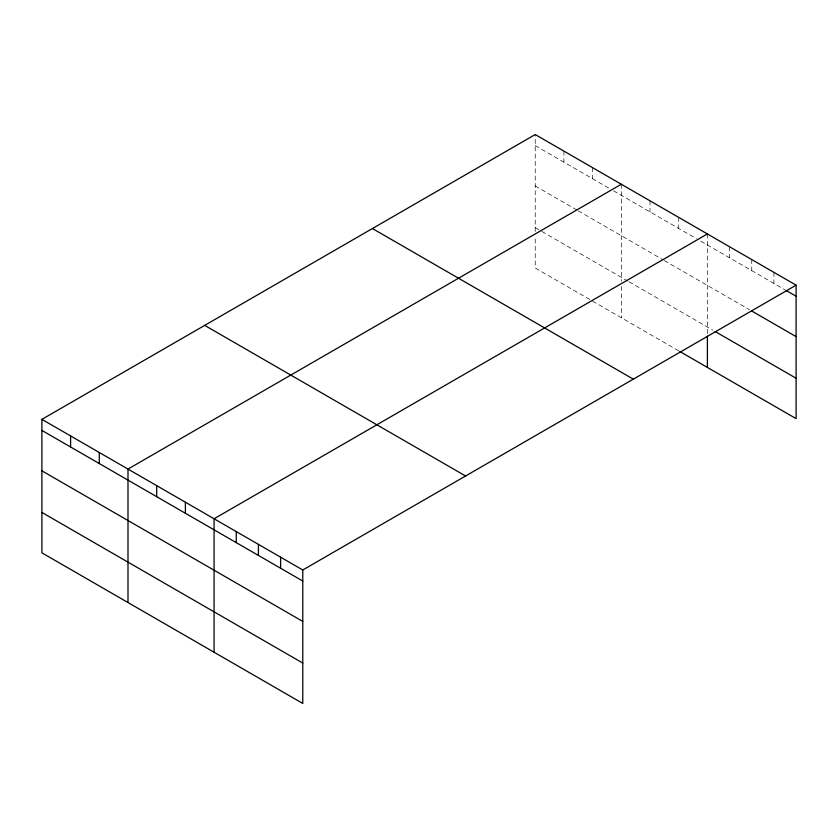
<?xml version="1.0" encoding="UTF-8"?>
<svg xmlns="http://www.w3.org/2000/svg" width="838" height="838" viewBox="0 0 838 838"><rect width="100%" height="100%" fill="white"/><g stroke="black" fill="none" stroke-linecap="round" stroke-linejoin="round"><path stroke-width="0.63" stroke-dasharray="4.19 3.14" d="M535.22 231.529L535.22 134.551M535.22 145.603L609.163 188.299M613.584 190.844L696.368 238.631M700.778 241.187L785.017 289.822M535.22 185.994L577.162 210.212M578.262 210.851L663.256 259.916M664.356 260.555L749.528 309.735M535.22 227.622L540.74 230.806M541.84 231.445L627.934 281.149M629.034 281.788L712.939 330.224M678.707 350.86L535.22 268.013L535.22 236.745M773.924 272.36L773.924 283.412M751.749 259.56L751.749 270.611M729.573 246.76L729.573 257.811M707.398 233.959L707.398 333.545M678.707 217.388L678.707 228.439M650.005 200.816L650.005 211.867M621.314 184.255L621.314 281.233M621.314 286.449L621.314 317.728M592.613 167.684L592.613 178.735M563.911 151.112L563.911 162.163"/><path stroke-width="1.26" d="M796.1 285.171L535.22 134.551L41.9 419.367L41.9 552.829L302.78 703.449L302.78 569.987L796.1 285.171L796.1 418.633L679.807 351.499M621.314 184.255L127.994 469.071L127.994 602.532M707.398 233.959L214.078 518.774L214.078 652.236M786.117 290.461L796.1 296.223M751.749 311.013L796.1 336.614M715.16 331.513L796.1 378.242M372.428 228.533L633.308 379.153M204.692 325.374L465.572 475.994M41.9 419.367L302.78 569.987M41.9 430.418L302.78 581.038M41.9 470.809L302.78 621.429M41.9 512.437L302.78 663.057M707.398 336.153L707.398 367.432M280.604 557.176L280.604 568.227M258.429 544.375L258.429 555.426M236.253 531.575L236.253 542.626M185.387 502.203L185.387 513.254M156.685 485.631L156.685 496.683M99.293 452.499L99.293 463.55M70.602 435.928L70.602 446.979"/></g></svg>
